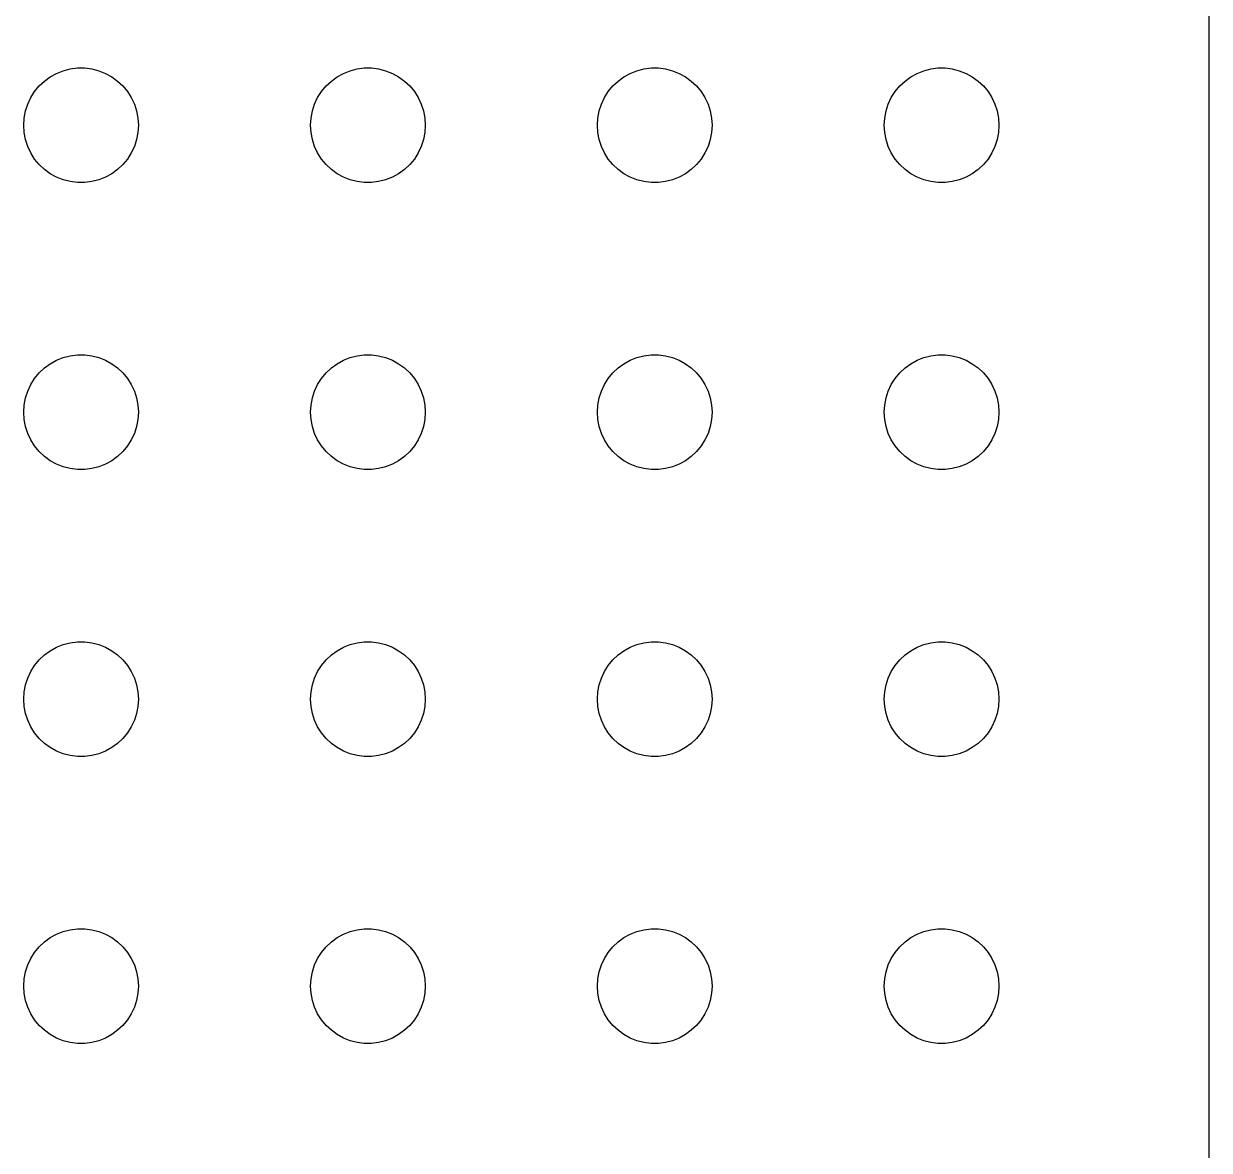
# Model space of a CAD drawing. Header units: metres. Extents: x -134 to 134, y -112 to 112.
# Drawn here: x 103.5 to 134.5, y 25.71 to 55.15 of the extents above; entities that cross this region are included whole.
import ezdxf

# ---------------------------------------------------------------- set-up
doc = ezdxf.new("R2010")
doc.units = ezdxf.units.M

msp = doc.modelspace()

# ---------------------------------------------------------------- linework, layer by layer
for p, q in [((134.5, -107), (134.5, 107)), ((104.536, 53.9266), (104.719, 53.9734)), ((104.719, 53.9734), (104.906, 53.997)), ((104.906, 53.997), (105.094, 53.997)), ((105.094, 53.997), (105.281, 53.9734)), ((105.281, 53.9734), (105.464, 53.9266)), ((112.036, 53.9266), (112.219, 53.9734)), ((112.219, 53.9734), (112.406, 53.997)), ((112.406, 53.997), (112.594, 53.997)), ((112.594, 53.997), (112.781, 53.9734)), ((112.781, 53.9734), (112.964, 53.9266)), ((119.536, 53.9266), (119.719, 53.9734)), ((119.719, 53.9734), (119.906, 53.997)), ((119.906, 53.997), (120.094, 53.997)), ((120.094, 53.997), (120.281, 53.9734)), ((120.281, 53.9734), (120.464, 53.9266)), ((127.036, 53.9266), (127.219, 53.9734)), ((127.219, 53.9734), (127.406, 53.997)), ((127.406, 53.997), (127.594, 53.997)), ((127.594, 53.997), (127.781, 53.9734)), ((127.781, 53.9734), (127.964, 53.9266)), ((103.907, 53.5268), (104.044, 53.6558)), ((104.044, 53.6558), (104.196, 53.7665)), ((104.196, 53.7665), (104.361, 53.8572)), ((104.361, 53.8572), (104.536, 53.9266)), ((105.464, 53.9266), (105.639, 53.8572)), ((105.639, 53.8572), (105.804, 53.7665)), ((105.804, 53.7665), (105.956, 53.6558)), ((105.956, 53.6558), (106.093, 53.5268)), ((111.407, 53.5268), (111.544, 53.6558)), ((111.544, 53.6558), (111.696, 53.7665)), ((111.696, 53.7665), (111.861, 53.8572)), ((111.861, 53.8572), (112.036, 53.9266)), ((112.964, 53.9266), (113.139, 53.8572)), ((113.139, 53.8572), (113.304, 53.7665)), ((113.304, 53.7665), (113.456, 53.6558)), ((113.456, 53.6558), (113.593, 53.5268)), ((118.907, 53.5268), (119.044, 53.6558)), ((119.044, 53.6558), (119.196, 53.7665)), ((119.196, 53.7665), (119.361, 53.8572)), ((119.361, 53.8572), (119.536, 53.9266)), ((120.464, 53.9266), (120.639, 53.8572)), ((120.639, 53.8572), (120.804, 53.7665)), ((120.804, 53.7665), (120.956, 53.6558)), ((120.956, 53.6558), (121.093, 53.5268)), ((126.407, 53.5268), (126.544, 53.6558)), ((126.544, 53.6558), (126.696, 53.7665)), ((126.696, 53.7665), (126.861, 53.8572)), ((126.861, 53.8572), (127.036, 53.9266)), ((127.964, 53.9266), (128.139, 53.8572)), ((128.139, 53.8572), (128.304, 53.7665)), ((128.304, 53.7665), (128.456, 53.6558)), ((128.456, 53.6558), (128.593, 53.5268)), ((103.686, 53.2226), (103.786, 53.3817)), ((103.786, 53.3817), (103.907, 53.5268)), ((106.093, 53.5268), (106.214, 53.3817)), ((106.214, 53.3817), (106.314, 53.2226)), ((111.186, 53.2226), (111.286, 53.3817)), ((111.286, 53.3817), (111.407, 53.5268)), ((113.593, 53.5268), (113.714, 53.3817)), ((113.714, 53.3817), (113.814, 53.2226)), ((118.686, 53.2226), (118.786, 53.3817)), ((118.786, 53.3817), (118.907, 53.5268)), ((121.093, 53.5268), (121.214, 53.3817)), ((121.214, 53.3817), (121.314, 53.2226)), ((126.186, 53.2226), (126.286, 53.3817)), ((126.286, 53.3817), (126.407, 53.5268)), ((128.593, 53.5268), (128.714, 53.3817)), ((128.714, 53.3817), (128.814, 53.2226)), ((103.547, 52.873), (103.605, 53.0522)), ((103.605, 53.0522), (103.686, 53.2226)), ((106.314, 53.2226), (106.395, 53.0522)), ((106.395, 53.0522), (106.453, 52.873)), ((111.047, 52.873), (111.105, 53.0522)), ((111.105, 53.0522), (111.186, 53.2226)), ((113.814, 53.2226), (113.895, 53.0522)), ((113.895, 53.0522), (113.953, 52.873)), ((118.547, 52.873), (118.605, 53.0522)), ((118.605, 53.0522), (118.686, 53.2226)), ((121.314, 53.2226), (121.395, 53.0522)), ((121.395, 53.0522), (121.453, 52.873)), ((126.047, 52.873), (126.105, 53.0522)), ((126.105, 53.0522), (126.186, 53.2226)), ((128.814, 53.2226), (128.895, 53.0522)), ((128.895, 53.0522), (128.953, 52.873)), ((103.512, 52.688), (103.547, 52.873)), ((106.453, 52.873), (106.488, 52.688)), ((111.012, 52.688), (111.047, 52.873)), ((113.953, 52.873), (113.988, 52.688)), ((118.512, 52.688), (118.547, 52.873)), ((121.453, 52.873), (121.488, 52.688)), ((126.012, 52.688), (126.047, 52.873)), ((128.953, 52.873), (128.988, 52.688)), ((103.5, 52.5), (103.512, 52.688)), ((103.512, 52.312), (103.5, 52.5)), ((106.488, 52.688), (106.5, 52.5)), ((106.5, 52.5), (106.488, 52.312)), ((111, 52.5), (111.012, 52.688)), ((111.012, 52.312), (111, 52.5)), ((113.988, 52.688), (114, 52.5)), ((114, 52.5), (113.988, 52.312)), ((118.5, 52.5), (118.512, 52.688)), ((118.512, 52.312), (118.5, 52.5)), ((121.488, 52.688), (121.5, 52.5)), ((121.5, 52.5), (121.488, 52.312)), ((126, 52.5), (126.012, 52.688)), ((126.012, 52.312), (126, 52.5)), ((128.988, 52.688), (129, 52.5)), ((129, 52.5), (128.988, 52.312)), ((103.547, 52.127), (103.512, 52.312)), ((103.605, 51.9478), (103.547, 52.127)), ((106.453, 52.127), (106.395, 51.9478)), ((106.488, 52.312), (106.453, 52.127)), ((111.047, 52.127), (111.012, 52.312)), ((111.105, 51.9478), (111.047, 52.127)), ((113.953, 52.127), (113.895, 51.9478)), ((113.988, 52.312), (113.953, 52.127)), ((118.547, 52.127), (118.512, 52.312)), ((118.605, 51.9478), (118.547, 52.127)), ((121.453, 52.127), (121.395, 51.9478)), ((121.488, 52.312), (121.453, 52.127)), ((126.047, 52.127), (126.012, 52.312)), ((126.105, 51.9478), (126.047, 52.127)), ((128.953, 52.127), (128.895, 51.9478)), ((128.988, 52.312), (128.953, 52.127)), ((103.686, 51.7774), (103.605, 51.9478)), ((103.786, 51.6183), (103.686, 51.7774)), ((106.314, 51.7774), (106.214, 51.6183)), ((106.395, 51.9478), (106.314, 51.7774)), ((111.186, 51.7774), (111.105, 51.9478)), ((111.286, 51.6183), (111.186, 51.7774)), ((113.814, 51.7774), (113.714, 51.6183)), ((113.895, 51.9478), (113.814, 51.7774)), ((118.686, 51.7774), (118.605, 51.9478)), ((118.786, 51.6183), (118.686, 51.7774)), ((121.314, 51.7774), (121.214, 51.6183)), ((121.395, 51.9478), (121.314, 51.7774)), ((126.186, 51.7774), (126.105, 51.9478)), ((126.286, 51.6183), (126.186, 51.7774)), ((128.814, 51.7774), (128.714, 51.6183)), ((128.895, 51.9478), (128.814, 51.7774)), ((103.907, 51.4732), (103.786, 51.6183)), ((104.044, 51.3442), (103.907, 51.4732)), ((106.093, 51.4732), (105.956, 51.3442)), ((106.214, 51.6183), (106.093, 51.4732)), ((111.407, 51.4732), (111.286, 51.6183)), ((111.544, 51.3442), (111.407, 51.4732)), ((113.593, 51.4732), (113.456, 51.3442)), ((113.714, 51.6183), (113.593, 51.4732)), ((118.907, 51.4732), (118.786, 51.6183)), ((119.044, 51.3442), (118.907, 51.4732)), ((121.093, 51.4732), (120.956, 51.3442)), ((121.214, 51.6183), (121.093, 51.4732)), ((126.407, 51.4732), (126.286, 51.6183)), ((126.544, 51.3442), (126.407, 51.4732)), ((128.593, 51.4732), (128.456, 51.3442)), ((128.714, 51.6183), (128.593, 51.4732)), ((104.196, 51.2335), (104.044, 51.3442)), ((104.361, 51.1428), (104.196, 51.2335)), ((105.804, 51.2335), (105.639, 51.1428)), ((105.956, 51.3442), (105.804, 51.2335)), ((111.696, 51.2335), (111.544, 51.3442)), ((111.861, 51.1428), (111.696, 51.2335)), ((113.304, 51.2335), (113.139, 51.1428)), ((113.456, 51.3442), (113.304, 51.2335)), ((119.196, 51.2335), (119.044, 51.3442)), ((119.361, 51.1428), (119.196, 51.2335)), ((120.804, 51.2335), (120.639, 51.1428)), ((120.956, 51.3442), (120.804, 51.2335)), ((126.696, 51.2335), (126.544, 51.3442)), ((126.861, 51.1428), (126.696, 51.2335)), ((128.304, 51.2335), (128.139, 51.1428)), ((128.456, 51.3442), (128.304, 51.2335)), ((104.536, 51.0734), (104.361, 51.1428)), ((104.719, 51.0266), (104.536, 51.0734)), ((104.906, 51.003), (104.719, 51.0266)), ((105.094, 51.003), (104.906, 51.003)), ((105.281, 51.0266), (105.094, 51.003)), ((105.464, 51.0734), (105.281, 51.0266)), ((105.639, 51.1428), (105.464, 51.0734)), ((112.036, 51.0734), (111.861, 51.1428)), ((112.219, 51.0266), (112.036, 51.0734)), ((112.406, 51.003), (112.219, 51.0266)), ((112.594, 51.003), (112.406, 51.003)), ((112.781, 51.0266), (112.594, 51.003)), ((112.964, 51.0734), (112.781, 51.0266)), ((113.139, 51.1428), (112.964, 51.0734)), ((119.536, 51.0734), (119.361, 51.1428)), ((119.719, 51.0266), (119.536, 51.0734)), ((119.906, 51.003), (119.719, 51.0266)), ((120.094, 51.003), (119.906, 51.003)), ((120.281, 51.0266), (120.094, 51.003)), ((120.464, 51.0734), (120.281, 51.0266)), ((120.639, 51.1428), (120.464, 51.0734)), ((127.036, 51.0734), (126.861, 51.1428)), ((127.219, 51.0266), (127.036, 51.0734)), ((127.406, 51.003), (127.219, 51.0266)), ((127.594, 51.003), (127.406, 51.003)), ((127.781, 51.0266), (127.594, 51.003)), ((127.964, 51.0734), (127.781, 51.0266)), ((128.139, 51.1428), (127.964, 51.0734)), ((104.044, 46.1558), (104.196, 46.2665)), ((104.196, 46.2665), (104.361, 46.3572)), ((104.361, 46.3572), (104.536, 46.4266)), ((104.536, 46.4266), (104.719, 46.4734)), ((104.719, 46.4734), (104.906, 46.497)), ((104.906, 46.497), (105.094, 46.497)), ((105.094, 46.497), (105.281, 46.4734)), ((105.281, 46.4734), (105.464, 46.4266)), ((105.464, 46.4266), (105.639, 46.3572)), ((105.639, 46.3572), (105.804, 46.2665)), ((105.804, 46.2665), (105.956, 46.1558)), ((111.544, 46.1558), (111.696, 46.2665)), ((111.696, 46.2665), (111.861, 46.3572)), ((111.861, 46.3572), (112.036, 46.4266)), ((112.036, 46.4266), (112.219, 46.4734)), ((112.219, 46.4734), (112.406, 46.497)), ((112.406, 46.497), (112.594, 46.497)), ((112.594, 46.497), (112.781, 46.4734)), ((112.781, 46.4734), (112.964, 46.4266)), ((112.964, 46.4266), (113.139, 46.3572)), ((113.139, 46.3572), (113.304, 46.2665)), ((113.304, 46.2665), (113.456, 46.1558)), ((119.044, 46.1558), (119.196, 46.2665)), ((119.196, 46.2665), (119.361, 46.3572)), ((119.361, 46.3572), (119.536, 46.4266)), ((119.536, 46.4266), (119.719, 46.4734)), ((119.719, 46.4734), (119.906, 46.497)), ((119.906, 46.497), (120.094, 46.497)), ((120.094, 46.497), (120.281, 46.4734)), ((120.281, 46.4734), (120.464, 46.4266)), ((120.464, 46.4266), (120.639, 46.3572)), ((120.639, 46.3572), (120.804, 46.2665)), ((120.804, 46.2665), (120.956, 46.1558)), ((126.544, 46.1558), (126.696, 46.2665)), ((126.696, 46.2665), (126.861, 46.3572)), ((126.861, 46.3572), (127.036, 46.4266)), ((127.036, 46.4266), (127.219, 46.4734)), ((127.219, 46.4734), (127.406, 46.497)), ((127.406, 46.497), (127.594, 46.497)), ((127.594, 46.497), (127.781, 46.4734)), ((127.781, 46.4734), (127.964, 46.4266)), ((127.964, 46.4266), (128.139, 46.3572)), ((128.139, 46.3572), (128.304, 46.2665)), ((128.304, 46.2665), (128.456, 46.1558)), ((103.686, 45.7226), (103.786, 45.8817)), ((103.786, 45.8817), (103.907, 46.0268)), ((103.907, 46.0268), (104.044, 46.1558)), ((105.956, 46.1558), (106.093, 46.0268)), ((106.093, 46.0268), (106.214, 45.8817)), ((106.214, 45.8817), (106.314, 45.7226)), ((111.186, 45.7226), (111.286, 45.8817)), ((111.286, 45.8817), (111.407, 46.0268)), ((111.407, 46.0268), (111.544, 46.1558)), ((113.456, 46.1558), (113.593, 46.0268)), ((113.593, 46.0268), (113.714, 45.8817)), ((113.714, 45.8817), (113.814, 45.7226)), ((118.686, 45.7226), (118.786, 45.8817)), ((118.786, 45.8817), (118.907, 46.0268)), ((118.907, 46.0268), (119.044, 46.1558)), ((120.956, 46.1558), (121.093, 46.0268)), ((121.093, 46.0268), (121.214, 45.8817)), ((121.214, 45.8817), (121.314, 45.7226)), ((126.186, 45.7226), (126.286, 45.8817)), ((126.286, 45.8817), (126.407, 46.0268)), ((126.407, 46.0268), (126.544, 46.1558)), ((128.456, 46.1558), (128.593, 46.0268)), ((128.593, 46.0268), (128.714, 45.8817)), ((128.714, 45.8817), (128.814, 45.7226)), ((103.605, 45.5522), (103.686, 45.7226)), ((106.314, 45.7226), (106.395, 45.5522)), ((111.105, 45.5522), (111.186, 45.7226)), ((113.814, 45.7226), (113.895, 45.5522)), ((118.605, 45.5522), (118.686, 45.7226)), ((121.314, 45.7226), (121.395, 45.5522)), ((126.105, 45.5522), (126.186, 45.7226)), ((128.814, 45.7226), (128.895, 45.5522)), ((103.512, 45.188), (103.547, 45.373)), ((103.547, 45.373), (103.605, 45.5522)), ((106.395, 45.5522), (106.453, 45.373)), ((106.453, 45.373), (106.488, 45.188)), ((111.012, 45.188), (111.047, 45.373)), ((111.047, 45.373), (111.105, 45.5522)), ((113.895, 45.5522), (113.953, 45.373)), ((113.953, 45.373), (113.988, 45.188)), ((118.512, 45.188), (118.547, 45.373)), ((118.547, 45.373), (118.605, 45.5522)), ((121.395, 45.5522), (121.453, 45.373)), ((121.453, 45.373), (121.488, 45.188)), ((126.012, 45.188), (126.047, 45.373)), ((126.047, 45.373), (126.105, 45.5522)), ((128.895, 45.5522), (128.953, 45.373)), ((128.953, 45.373), (128.988, 45.188)), ((103.5, 45), (103.512, 45.188)), ((103.512, 44.812), (103.5, 45)), ((106.488, 45.188), (106.5, 45)), ((106.5, 45), (106.488, 44.812)), ((111, 45), (111.012, 45.188)), ((111.012, 44.812), (111, 45)), ((113.988, 45.188), (114, 45)), ((114, 45), (113.988, 44.812)), ((118.5, 45), (118.512, 45.188)), ((118.512, 44.812), (118.5, 45)), ((121.488, 45.188), (121.5, 45)), ((121.5, 45), (121.488, 44.812)), ((126, 45), (126.012, 45.188)), ((126.012, 44.812), (126, 45)), ((128.988, 45.188), (129, 45)), ((129, 45), (128.988, 44.812)), ((103.547, 44.627), (103.512, 44.812)), ((106.488, 44.812), (106.453, 44.627)), ((111.047, 44.627), (111.012, 44.812)), ((113.988, 44.812), (113.953, 44.627)), ((118.547, 44.627), (118.512, 44.812)), ((121.488, 44.812), (121.453, 44.627)), ((126.047, 44.627), (126.012, 44.812)), ((128.988, 44.812), (128.953, 44.627)), ((103.605, 44.4478), (103.547, 44.627)), ((103.686, 44.2774), (103.605, 44.4478)), ((106.395, 44.4478), (106.314, 44.2774)), ((106.453, 44.627), (106.395, 44.4478)), ((111.105, 44.4478), (111.047, 44.627)), ((111.186, 44.2774), (111.105, 44.4478)), ((113.895, 44.4478), (113.814, 44.2774)), ((113.953, 44.627), (113.895, 44.4478)), ((118.605, 44.4478), (118.547, 44.627)), ((118.686, 44.2774), (118.605, 44.4478)), ((121.395, 44.4478), (121.314, 44.2774)), ((121.453, 44.627), (121.395, 44.4478)), ((126.105, 44.4478), (126.047, 44.627)), ((126.186, 44.2774), (126.105, 44.4478)), ((128.895, 44.4478), (128.814, 44.2774)), ((128.953, 44.627), (128.895, 44.4478)), ((103.786, 44.1183), (103.686, 44.2774)), ((103.907, 43.9732), (103.786, 44.1183)), ((106.214, 44.1183), (106.093, 43.9732)), ((106.314, 44.2774), (106.214, 44.1183)), ((111.286, 44.1183), (111.186, 44.2774)), ((111.407, 43.9732), (111.286, 44.1183)), ((113.714, 44.1183), (113.593, 43.9732)), ((113.814, 44.2774), (113.714, 44.1183)), ((118.786, 44.1183), (118.686, 44.2774)), ((118.907, 43.9732), (118.786, 44.1183)), ((121.214, 44.1183), (121.093, 43.9732)), ((121.314, 44.2774), (121.214, 44.1183)), ((126.286, 44.1183), (126.186, 44.2774)), ((126.407, 43.9732), (126.286, 44.1183)), ((128.714, 44.1183), (128.593, 43.9732)), ((128.814, 44.2774), (128.714, 44.1183)), ((104.044, 43.8442), (103.907, 43.9732)), ((104.196, 43.7335), (104.044, 43.8442)), ((104.361, 43.6428), (104.196, 43.7335)), ((105.804, 43.7335), (105.639, 43.6428)), ((105.956, 43.8442), (105.804, 43.7335)), ((106.093, 43.9732), (105.956, 43.8442)), ((111.544, 43.8442), (111.407, 43.9732)), ((111.696, 43.7335), (111.544, 43.8442)), ((111.861, 43.6428), (111.696, 43.7335)), ((113.304, 43.7335), (113.139, 43.6428)), ((113.456, 43.8442), (113.304, 43.7335)), ((113.593, 43.9732), (113.456, 43.8442)), ((119.044, 43.8442), (118.907, 43.9732)), ((119.196, 43.7335), (119.044, 43.8442)), ((119.361, 43.6428), (119.196, 43.7335)), ((120.804, 43.7335), (120.639, 43.6428)), ((120.956, 43.8442), (120.804, 43.7335)), ((121.093, 43.9732), (120.956, 43.8442)), ((126.544, 43.8442), (126.407, 43.9732)), ((126.696, 43.7335), (126.544, 43.8442)), ((126.861, 43.6428), (126.696, 43.7335)), ((128.304, 43.7335), (128.139, 43.6428)), ((128.456, 43.8442), (128.304, 43.7335)), ((128.593, 43.9732), (128.456, 43.8442)), ((104.536, 43.5734), (104.361, 43.6428)), ((104.719, 43.5266), (104.536, 43.5734)), ((104.906, 43.503), (104.719, 43.5266)), ((105.094, 43.503), (104.906, 43.503)), ((105.281, 43.5266), (105.094, 43.503)), ((105.464, 43.5734), (105.281, 43.5266)), ((105.639, 43.6428), (105.464, 43.5734)), ((112.036, 43.5734), (111.861, 43.6428)), ((112.219, 43.5266), (112.036, 43.5734)), ((112.406, 43.503), (112.219, 43.5266)), ((112.594, 43.503), (112.406, 43.503)), ((112.781, 43.5266), (112.594, 43.503)), ((112.964, 43.5734), (112.781, 43.5266)), ((113.139, 43.6428), (112.964, 43.5734)), ((119.536, 43.5734), (119.361, 43.6428)), ((119.719, 43.5266), (119.536, 43.5734)), ((119.906, 43.503), (119.719, 43.5266)), ((120.094, 43.503), (119.906, 43.503)), ((120.281, 43.5266), (120.094, 43.503)), ((120.464, 43.5734), (120.281, 43.5266)), ((120.639, 43.6428), (120.464, 43.5734)), ((127.036, 43.5734), (126.861, 43.6428)), ((127.219, 43.5266), (127.036, 43.5734)), ((127.406, 43.503), (127.219, 43.5266)), ((127.594, 43.503), (127.406, 43.503)), ((127.781, 43.5266), (127.594, 43.503)), ((127.964, 43.5734), (127.781, 43.5266)), ((128.139, 43.6428), (127.964, 43.5734)), ((104.044, 38.6558), (104.196, 38.7665)), ((104.196, 38.7665), (104.361, 38.8572)), ((104.361, 38.8572), (104.536, 38.9266)), ((104.536, 38.9266), (104.719, 38.9734)), ((104.719, 38.9734), (104.906, 38.997)), ((104.906, 38.997), (105.094, 38.997)), ((105.094, 38.997), (105.281, 38.9734)), ((105.281, 38.9734), (105.464, 38.9266)), ((105.464, 38.9266), (105.639, 38.8572)), ((105.639, 38.8572), (105.804, 38.7665)), ((105.804, 38.7665), (105.956, 38.6558)), ((111.544, 38.6558), (111.696, 38.7665)), ((111.696, 38.7665), (111.861, 38.8572)), ((111.861, 38.8572), (112.036, 38.9266)), ((112.036, 38.9266), (112.219, 38.9734)), ((112.219, 38.9734), (112.406, 38.997)), ((112.406, 38.997), (112.594, 38.997)), ((112.594, 38.997), (112.781, 38.9734)), ((112.781, 38.9734), (112.964, 38.9266)), ((112.964, 38.9266), (113.139, 38.8572)), ((113.139, 38.8572), (113.304, 38.7665)), ((113.304, 38.7665), (113.456, 38.6558)), ((119.044, 38.6558), (119.196, 38.7665)), ((119.196, 38.7665), (119.361, 38.8572)), ((119.361, 38.8572), (119.536, 38.9266)), ((119.536, 38.9266), (119.719, 38.9734)), ((119.719, 38.9734), (119.906, 38.997)), ((119.906, 38.997), (120.094, 38.997)), ((120.094, 38.997), (120.281, 38.9734)), ((120.281, 38.9734), (120.464, 38.9266)), ((120.464, 38.9266), (120.639, 38.8572)), ((120.639, 38.8572), (120.804, 38.7665)), ((120.804, 38.7665), (120.956, 38.6558)), ((126.544, 38.6558), (126.696, 38.7665)), ((126.696, 38.7665), (126.861, 38.8572)), ((126.861, 38.8572), (127.036, 38.9266)), ((127.036, 38.9266), (127.219, 38.9734)), ((127.219, 38.9734), (127.406, 38.997)), ((127.406, 38.997), (127.594, 38.997)), ((127.594, 38.997), (127.781, 38.9734)), ((127.781, 38.9734), (127.964, 38.9266)), ((127.964, 38.9266), (128.139, 38.8572)), ((128.139, 38.8572), (128.304, 38.7665)), ((128.304, 38.7665), (128.456, 38.6558)), ((103.786, 38.3817), (103.907, 38.5268)), ((103.907, 38.5268), (104.044, 38.6558)), ((105.956, 38.6558), (106.093, 38.5268)), ((106.093, 38.5268), (106.214, 38.3817)), ((111.286, 38.3817), (111.407, 38.5268)), ((111.407, 38.5268), (111.544, 38.6558)), ((113.456, 38.6558), (113.593, 38.5268)), ((113.593, 38.5268), (113.714, 38.3817)), ((118.786, 38.3817), (118.907, 38.5268)), ((118.907, 38.5268), (119.044, 38.6558)), ((120.956, 38.6558), (121.093, 38.5268)), ((121.093, 38.5268), (121.214, 38.3817)), ((126.286, 38.3817), (126.407, 38.5268)), ((126.407, 38.5268), (126.544, 38.6558)), ((128.456, 38.6558), (128.593, 38.5268)), ((128.593, 38.5268), (128.714, 38.3817)), ((103.605, 38.0522), (103.686, 38.2226)), ((103.686, 38.2226), (103.786, 38.3817)), ((106.214, 38.3817), (106.314, 38.2226)), ((106.314, 38.2226), (106.395, 38.0522)), ((111.105, 38.0522), (111.186, 38.2226)), ((111.186, 38.2226), (111.286, 38.3817)), ((113.714, 38.3817), (113.814, 38.2226)), ((113.814, 38.2226), (113.895, 38.0522)), ((118.605, 38.0522), (118.686, 38.2226)), ((118.686, 38.2226), (118.786, 38.3817)), ((121.214, 38.3817), (121.314, 38.2226)), ((121.314, 38.2226), (121.395, 38.0522)), ((126.105, 38.0522), (126.186, 38.2226)), ((126.186, 38.2226), (126.286, 38.3817)), ((128.714, 38.3817), (128.814, 38.2226)), ((128.814, 38.2226), (128.895, 38.0522)), ((103.512, 37.688), (103.547, 37.873)), ((103.547, 37.873), (103.605, 38.0522)), ((106.395, 38.0522), (106.453, 37.873)), ((106.453, 37.873), (106.488, 37.688)), ((111.012, 37.688), (111.047, 37.873)), ((111.047, 37.873), (111.105, 38.0522)), ((113.895, 38.0522), (113.953, 37.873)), ((113.953, 37.873), (113.988, 37.688)), ((118.512, 37.688), (118.547, 37.873)), ((118.547, 37.873), (118.605, 38.0522)), ((121.395, 38.0522), (121.453, 37.873)), ((121.453, 37.873), (121.488, 37.688)), ((126.012, 37.688), (126.047, 37.873)), ((126.047, 37.873), (126.105, 38.0522)), ((128.895, 38.0522), (128.953, 37.873)), ((128.953, 37.873), (128.988, 37.688)), ((103.5, 37.5), (103.512, 37.688)), ((106.488, 37.688), (106.5, 37.5)), ((111, 37.5), (111.012, 37.688)), ((113.988, 37.688), (114, 37.5)), ((118.5, 37.5), (118.512, 37.688)), ((121.488, 37.688), (121.5, 37.5)), ((126, 37.5), (126.012, 37.688)), ((128.988, 37.688), (129, 37.5)), ((103.512, 37.312), (103.5, 37.5)), ((103.547, 37.127), (103.512, 37.312)), ((106.488, 37.312), (106.453, 37.127)), ((106.5, 37.5), (106.488, 37.312)), ((111.012, 37.312), (111, 37.5)), ((111.047, 37.127), (111.012, 37.312)), ((113.988, 37.312), (113.953, 37.127)), ((114, 37.5), (113.988, 37.312)), ((118.512, 37.312), (118.5, 37.5)), ((118.547, 37.127), (118.512, 37.312)), ((121.488, 37.312), (121.453, 37.127)), ((121.5, 37.5), (121.488, 37.312)), ((126.012, 37.312), (126, 37.5)), ((126.047, 37.127), (126.012, 37.312)), ((128.988, 37.312), (128.953, 37.127)), ((129, 37.5), (128.988, 37.312)), ((103.605, 36.9478), (103.547, 37.127)), ((103.686, 36.7774), (103.605, 36.9478)), ((106.395, 36.9478), (106.314, 36.7774)), ((106.453, 37.127), (106.395, 36.9478)), ((111.105, 36.9478), (111.047, 37.127)), ((111.186, 36.7774), (111.105, 36.9478)), ((113.895, 36.9478), (113.814, 36.7774)), ((113.953, 37.127), (113.895, 36.9478)), ((118.605, 36.9478), (118.547, 37.127)), ((118.686, 36.7774), (118.605, 36.9478)), ((121.395, 36.9478), (121.314, 36.7774)), ((121.453, 37.127), (121.395, 36.9478)), ((126.105, 36.9478), (126.047, 37.127)), ((126.186, 36.7774), (126.105, 36.9478)), ((128.895, 36.9478), (128.814, 36.7774)), ((128.953, 37.127), (128.895, 36.9478)), ((103.786, 36.6183), (103.686, 36.7774)), ((103.907, 36.4732), (103.786, 36.6183)), ((106.214, 36.6183), (106.093, 36.4732)), ((106.314, 36.7774), (106.214, 36.6183)), ((111.286, 36.6183), (111.186, 36.7774)), ((111.407, 36.4732), (111.286, 36.6183)), ((113.714, 36.6183), (113.593, 36.4732)), ((113.814, 36.7774), (113.714, 36.6183)), ((118.786, 36.6183), (118.686, 36.7774)), ((118.907, 36.4732), (118.786, 36.6183)), ((121.214, 36.6183), (121.093, 36.4732)), ((121.314, 36.7774), (121.214, 36.6183)), ((126.286, 36.6183), (126.186, 36.7774)), ((126.407, 36.4732), (126.286, 36.6183)), ((128.714, 36.6183), (128.593, 36.4732)), ((128.814, 36.7774), (128.714, 36.6183)), ((104.044, 36.3442), (103.907, 36.4732)), ((104.196, 36.2335), (104.044, 36.3442)), ((105.956, 36.3442), (105.804, 36.2335)), ((106.093, 36.4732), (105.956, 36.3442)), ((111.544, 36.3442), (111.407, 36.4732)), ((111.696, 36.2335), (111.544, 36.3442)), ((113.456, 36.3442), (113.304, 36.2335)), ((113.593, 36.4732), (113.456, 36.3442)), ((119.044, 36.3442), (118.907, 36.4732)), ((119.196, 36.2335), (119.044, 36.3442)), ((120.956, 36.3442), (120.804, 36.2335)), ((121.093, 36.4732), (120.956, 36.3442)), ((126.544, 36.3442), (126.407, 36.4732)), ((126.696, 36.2335), (126.544, 36.3442)), ((128.456, 36.3442), (128.304, 36.2335)), ((128.593, 36.4732), (128.456, 36.3442)), ((104.361, 36.1428), (104.196, 36.2335)), ((104.536, 36.0734), (104.361, 36.1428)), ((104.719, 36.0266), (104.536, 36.0734)), ((104.906, 36.003), (104.719, 36.0266)), ((105.094, 36.003), (104.906, 36.003)), ((105.281, 36.0266), (105.094, 36.003)), ((105.464, 36.0734), (105.281, 36.0266)), ((105.639, 36.1428), (105.464, 36.0734)), ((105.804, 36.2335), (105.639, 36.1428)), ((111.861, 36.1428), (111.696, 36.2335)), ((112.036, 36.0734), (111.861, 36.1428)), ((112.219, 36.0266), (112.036, 36.0734)), ((112.406, 36.003), (112.219, 36.0266)), ((112.594, 36.003), (112.406, 36.003)), ((112.781, 36.0266), (112.594, 36.003)), ((112.964, 36.0734), (112.781, 36.0266)), ((113.139, 36.1428), (112.964, 36.0734)), ((113.304, 36.2335), (113.139, 36.1428)), ((119.361, 36.1428), (119.196, 36.2335)), ((119.536, 36.0734), (119.361, 36.1428)), ((119.719, 36.0266), (119.536, 36.0734)), ((119.906, 36.003), (119.719, 36.0266)), ((120.094, 36.003), (119.906, 36.003)), ((120.281, 36.0266), (120.094, 36.003)), ((120.464, 36.0734), (120.281, 36.0266)), ((120.639, 36.1428), (120.464, 36.0734)), ((120.804, 36.2335), (120.639, 36.1428)), ((126.861, 36.1428), (126.696, 36.2335)), ((127.036, 36.0734), (126.861, 36.1428)), ((127.219, 36.0266), (127.036, 36.0734)), ((127.406, 36.003), (127.219, 36.0266)), ((127.594, 36.003), (127.406, 36.003)), ((127.781, 36.0266), (127.594, 36.003)), ((127.964, 36.0734), (127.781, 36.0266)), ((128.139, 36.1428), (127.964, 36.0734)), ((128.304, 36.2335), (128.139, 36.1428)), ((104.196, 31.2665), (104.361, 31.3572)), ((104.361, 31.3572), (104.536, 31.4266)), ((104.536, 31.4266), (104.719, 31.4734)), ((104.719, 31.4734), (104.906, 31.497)), ((104.906, 31.497), (105.094, 31.497)), ((105.094, 31.497), (105.281, 31.4734)), ((105.281, 31.4734), (105.464, 31.4266)), ((105.464, 31.4266), (105.639, 31.3572)), ((105.639, 31.3572), (105.804, 31.2665)), ((111.696, 31.2665), (111.861, 31.3572)), ((111.861, 31.3572), (112.036, 31.4266)), ((112.036, 31.4266), (112.219, 31.4734)), ((112.219, 31.4734), (112.406, 31.497)), ((112.406, 31.497), (112.594, 31.497)), ((112.594, 31.497), (112.781, 31.4734)), ((112.781, 31.4734), (112.964, 31.4266)), ((112.964, 31.4266), (113.139, 31.3572)), ((113.139, 31.3572), (113.304, 31.2665)), ((119.196, 31.2665), (119.361, 31.3572)), ((119.361, 31.3572), (119.536, 31.4266)), ((119.536, 31.4266), (119.719, 31.4734)), ((119.719, 31.4734), (119.906, 31.497)), ((119.906, 31.497), (120.094, 31.497)), ((120.094, 31.497), (120.281, 31.4734)), ((120.281, 31.4734), (120.464, 31.4266)), ((120.464, 31.4266), (120.639, 31.3572)), ((120.639, 31.3572), (120.804, 31.2665)), ((126.696, 31.2665), (126.861, 31.3572)), ((126.861, 31.3572), (127.036, 31.4266)), ((127.036, 31.4266), (127.219, 31.4734)), ((127.219, 31.4734), (127.406, 31.497)), ((127.406, 31.497), (127.594, 31.497)), ((127.594, 31.497), (127.781, 31.4734)), ((127.781, 31.4734), (127.964, 31.4266)), ((127.964, 31.4266), (128.139, 31.3572)), ((128.139, 31.3572), (128.304, 31.2665)), ((103.786, 30.8817), (103.907, 31.0268)), ((103.907, 31.0268), (104.044, 31.1558)), ((104.044, 31.1558), (104.196, 31.2665)), ((105.804, 31.2665), (105.956, 31.1558)), ((105.956, 31.1558), (106.093, 31.0268)), ((106.093, 31.0268), (106.214, 30.8817)), ((111.286, 30.8817), (111.407, 31.0268)), ((111.407, 31.0268), (111.544, 31.1558)), ((111.544, 31.1558), (111.696, 31.2665)), ((113.304, 31.2665), (113.456, 31.1558)), ((113.456, 31.1558), (113.593, 31.0268)), ((113.593, 31.0268), (113.714, 30.8817)), ((118.786, 30.8817), (118.907, 31.0268)), ((118.907, 31.0268), (119.044, 31.1558)), ((119.044, 31.1558), (119.196, 31.2665)), ((120.804, 31.2665), (120.956, 31.1558)), ((120.956, 31.1558), (121.093, 31.0268)), ((121.093, 31.0268), (121.214, 30.8817)), ((126.286, 30.8817), (126.407, 31.0268)), ((126.407, 31.0268), (126.544, 31.1558)), ((126.544, 31.1558), (126.696, 31.2665)), ((128.304, 31.2665), (128.456, 31.1558)), ((128.456, 31.1558), (128.593, 31.0268)), ((128.593, 31.0268), (128.714, 30.8817)), ((103.605, 30.5522), (103.686, 30.7226)), ((103.686, 30.7226), (103.786, 30.8817)), ((106.214, 30.8817), (106.314, 30.7226)), ((106.314, 30.7226), (106.395, 30.5522)), ((111.105, 30.5522), (111.186, 30.7226)), ((111.186, 30.7226), (111.286, 30.8817)), ((113.714, 30.8817), (113.814, 30.7226)), ((113.814, 30.7226), (113.895, 30.5522)), ((118.605, 30.5522), (118.686, 30.7226)), ((118.686, 30.7226), (118.786, 30.8817)), ((121.214, 30.8817), (121.314, 30.7226)), ((121.314, 30.7226), (121.395, 30.5522)), ((126.105, 30.5522), (126.186, 30.7226)), ((126.186, 30.7226), (126.286, 30.8817)), ((128.714, 30.8817), (128.814, 30.7226)), ((128.814, 30.7226), (128.895, 30.5522)), ((103.547, 30.373), (103.605, 30.5522)), ((106.395, 30.5522), (106.453, 30.373)), ((111.047, 30.373), (111.105, 30.5522)), ((113.895, 30.5522), (113.953, 30.373)), ((118.547, 30.373), (118.605, 30.5522)), ((121.395, 30.5522), (121.453, 30.373)), ((126.047, 30.373), (126.105, 30.5522)), ((128.895, 30.5522), (128.953, 30.373)), ((103.5, 30), (103.512, 30.188)), ((103.512, 30.188), (103.547, 30.373)), ((106.453, 30.373), (106.488, 30.188)), ((106.488, 30.188), (106.5, 30)), ((111, 30), (111.012, 30.188)), ((111.012, 30.188), (111.047, 30.373)), ((113.953, 30.373), (113.988, 30.188)), ((113.988, 30.188), (114, 30)), ((118.5, 30), (118.512, 30.188)), ((118.512, 30.188), (118.547, 30.373)), ((121.453, 30.373), (121.488, 30.188)), ((121.488, 30.188), (121.5, 30)), ((126, 30), (126.012, 30.188)), ((126.012, 30.188), (126.047, 30.373)), ((128.953, 30.373), (128.988, 30.188)), ((128.988, 30.188), (129, 30)), ((103.512, 29.812), (103.5, 30)), ((103.547, 29.627), (103.512, 29.812)), ((106.488, 29.812), (106.453, 29.627)), ((106.5, 30), (106.488, 29.812)), ((111.012, 29.812), (111, 30)), ((111.047, 29.627), (111.012, 29.812)), ((113.988, 29.812), (113.953, 29.627)), ((114, 30), (113.988, 29.812)), ((118.512, 29.812), (118.5, 30)), ((118.547, 29.627), (118.512, 29.812)), ((121.488, 29.812), (121.453, 29.627)), ((121.5, 30), (121.488, 29.812)), ((126.012, 29.812), (126, 30)), ((126.047, 29.627), (126.012, 29.812)), ((128.988, 29.812), (128.953, 29.627)), ((129, 30), (128.988, 29.812)), ((103.605, 29.4478), (103.547, 29.627)), ((106.453, 29.627), (106.395, 29.4478)), ((111.105, 29.4478), (111.047, 29.627)), ((113.953, 29.627), (113.895, 29.4478)), ((118.605, 29.4478), (118.547, 29.627)), ((121.453, 29.627), (121.395, 29.4478)), ((126.105, 29.4478), (126.047, 29.627)), ((128.953, 29.627), (128.895, 29.4478)), ((103.686, 29.2774), (103.605, 29.4478)), ((103.786, 29.1183), (103.686, 29.2774)), ((106.314, 29.2774), (106.214, 29.1183)), ((106.395, 29.4478), (106.314, 29.2774)), ((111.186, 29.2774), (111.105, 29.4478)), ((111.286, 29.1183), (111.186, 29.2774)), ((113.814, 29.2774), (113.714, 29.1183)), ((113.895, 29.4478), (113.814, 29.2774)), ((118.686, 29.2774), (118.605, 29.4478)), ((118.786, 29.1183), (118.686, 29.2774)), ((121.314, 29.2774), (121.214, 29.1183)), ((121.395, 29.4478), (121.314, 29.2774)), ((126.186, 29.2774), (126.105, 29.4478)), ((126.286, 29.1183), (126.186, 29.2774)), ((128.814, 29.2774), (128.714, 29.1183)), ((128.895, 29.4478), (128.814, 29.2774)), ((103.907, 28.9732), (103.786, 29.1183)), ((104.044, 28.8442), (103.907, 28.9732)), ((104.196, 28.7335), (104.044, 28.8442)), ((105.956, 28.8442), (105.804, 28.7335)), ((106.093, 28.9732), (105.956, 28.8442)), ((106.214, 29.1183), (106.093, 28.9732)), ((111.407, 28.9732), (111.286, 29.1183)), ((111.544, 28.8442), (111.407, 28.9732)), ((111.696, 28.7335), (111.544, 28.8442)), ((113.456, 28.8442), (113.304, 28.7335)), ((113.593, 28.9732), (113.456, 28.8442)), ((113.714, 29.1183), (113.593, 28.9732)), ((118.907, 28.9732), (118.786, 29.1183)), ((119.044, 28.8442), (118.907, 28.9732)), ((119.196, 28.7335), (119.044, 28.8442)), ((120.956, 28.8442), (120.804, 28.7335)), ((121.093, 28.9732), (120.956, 28.8442)), ((121.214, 29.1183), (121.093, 28.9732)), ((126.407, 28.9732), (126.286, 29.1183)), ((126.544, 28.8442), (126.407, 28.9732)), ((126.696, 28.7335), (126.544, 28.8442)), ((128.456, 28.8442), (128.304, 28.7335)), ((128.593, 28.9732), (128.456, 28.8442)), ((128.714, 29.1183), (128.593, 28.9732)), ((104.361, 28.6427), (104.196, 28.7335)), ((104.536, 28.5734), (104.361, 28.6427)), ((104.719, 28.5266), (104.536, 28.5734)), ((104.906, 28.503), (104.719, 28.5266)), ((105.281, 28.5266), (105.094, 28.503)), ((105.464, 28.5734), (105.281, 28.5266)), ((105.639, 28.6427), (105.464, 28.5734)), ((105.804, 28.7335), (105.639, 28.6427)), ((111.861, 28.6427), (111.696, 28.7335)), ((112.036, 28.5734), (111.861, 28.6427)), ((112.219, 28.5266), (112.036, 28.5734)), ((112.406, 28.503), (112.219, 28.5266)), ((112.781, 28.5266), (112.594, 28.503)), ((112.964, 28.5734), (112.781, 28.5266)), ((113.139, 28.6427), (112.964, 28.5734)), ((113.304, 28.7335), (113.139, 28.6427)), ((119.361, 28.6427), (119.196, 28.7335)), ((119.536, 28.5734), (119.361, 28.6427)), ((119.719, 28.5266), (119.536, 28.5734)), ((119.906, 28.503), (119.719, 28.5266)), ((120.281, 28.5266), (120.094, 28.503)), ((120.464, 28.5734), (120.281, 28.5266)), ((120.639, 28.6427), (120.464, 28.5734)), ((120.804, 28.7335), (120.639, 28.6427)), ((126.861, 28.6427), (126.696, 28.7335)), ((127.036, 28.5734), (126.861, 28.6427)), ((127.219, 28.5266), (127.036, 28.5734)), ((127.406, 28.503), (127.219, 28.5266)), ((127.781, 28.5266), (127.594, 28.503)), ((127.964, 28.5734), (127.781, 28.5266)), ((128.139, 28.6427), (127.964, 28.5734)), ((128.304, 28.7335), (128.139, 28.6427)), ((105.094, 28.503), (104.906, 28.503)), ((112.594, 28.503), (112.406, 28.503)), ((120.094, 28.503), (119.906, 28.503)), ((127.594, 28.503), (127.406, 28.503))]:
    msp.add_line(p, q)

doc.saveas('drawing.dxf')
